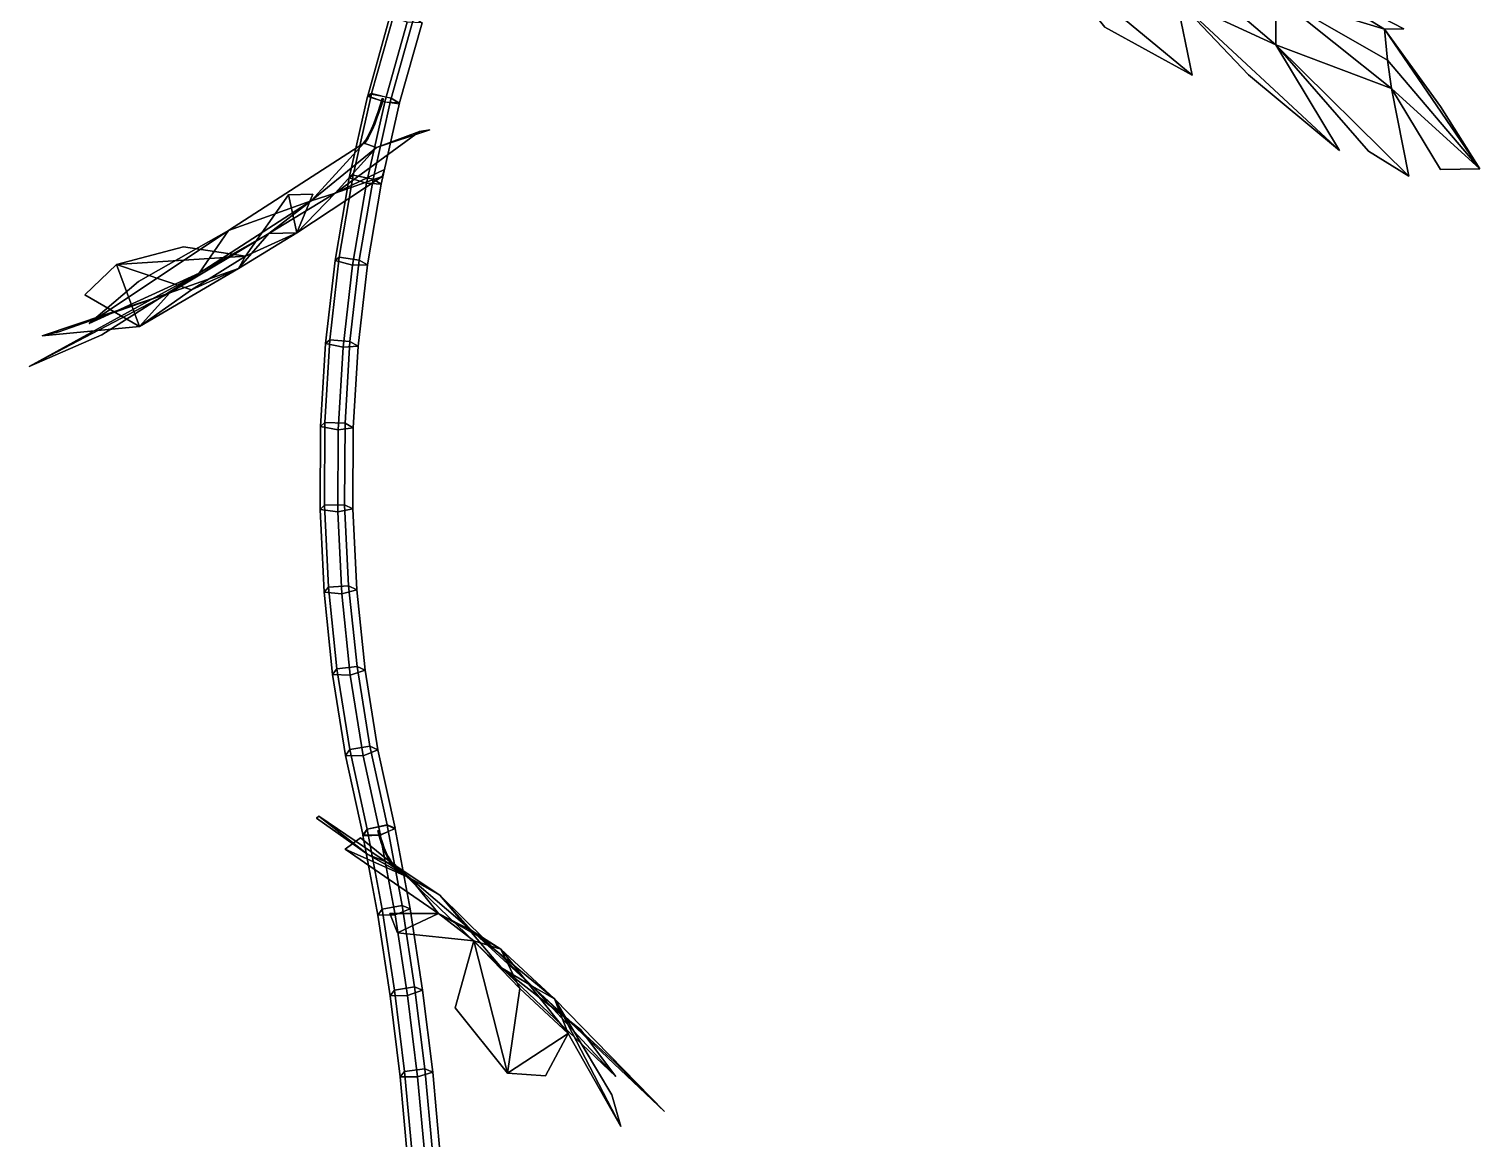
# Model space of a CAD drawing. Header units: metres. Extents: x -349 to 464, y -383 to 362.
# Drawn here: x -19.6 to 78.7, y -200.1 to -124.9 of the extents above; entities that cross this region are included whole.
import ezdxf

# ---------------------------------------------------------------- set-up
doc = ezdxf.new("R2010")
doc.units = ezdxf.units.M

msp = doc.modelspace()

# ---------------------------------------------------------------- linework, layer by layer
at = {"layer": 'Breeder_Leaf', "color": 3}
for points in [[(58.1452, -122.85, 511.7004), (64.8929, -125.9658, 509.017), (57.8117, -119.9474, 506.6965)], [(58.1452, -122.85, 511.7004), (57.8117, -119.9474, 506.6965), (64.8929, -125.9658, 509.017)], [(64.8929, -125.9658, 509.017), (64.9172, -122.6688, 504.9911), (57.8117, -119.9474, 506.6965)], [(64.8929, -125.9658, 509.017), (57.8117, -119.9474, 506.6965), (64.9172, -122.6688, 504.9911)], [(49.5255, -120.0182, 514.0168), (59.2172, -128.0339, 518.2159), (58.1452, -122.85, 511.7004)], [(49.5255, -120.0182, 514.0168), (58.1452, -122.85, 511.7004), (59.2172, -128.0339, 518.2159)], [(49.5255, -120.0182, 514.0168), (53.3002, -124.7684, 517.8979), (59.2172, -128.0339, 518.2159)], [(49.5255, -120.0182, 514.0168), (59.2172, -128.0339, 518.2159), (53.3002, -124.7684, 517.8979)], [(64.9172, -122.6688, 504.9911), (72.2605, -124.9092, 498.1869), (64.9236, -120.4181, 500.3792)], [(64.9172, -122.6688, 504.9911), (64.9236, -120.4181, 500.3792), (72.2605, -124.9092, 498.1869)], [(72.2605, -124.9092, 498.1869), (73.559, -124.8952, 491.012), (64.9236, -120.4181, 500.3792)], [(72.2605, -124.9092, 498.1869), (64.9236, -120.4181, 500.3792), (73.559, -124.8952, 491.012)], [(58.1452, -122.85, 511.7004), (69.1961, -133.1447, 515.8646), (64.8929, -125.9658, 509.017)], [(58.1452, -122.85, 511.7004), (64.8929, -125.9658, 509.017), (69.1961, -133.1447, 515.8646)], [(58.1452, -122.85, 511.7004), (63.04282, -128.0008, 515.8393), (69.1961, -133.1447, 515.8646)], [(58.1452, -122.85, 511.7004), (69.1961, -133.1447, 515.8646), (63.04282, -128.0008, 515.8393)], [(64.8929, -125.9658, 509.017), (72.7246, -128.9402, 506.6407), (64.9172, -122.6688, 504.9911)], [(64.8929, -125.9658, 509.017), (64.9172, -122.6688, 504.9911), (72.7246, -128.9402, 506.6407)], [(72.7246, -128.9402, 506.6407), (72.4497, -127.0148, 502.3644), (64.9172, -122.6688, 504.9911)], [(72.7246, -128.9402, 506.6407), (64.9172, -122.6688, 504.9911), (72.4497, -127.0148, 502.3644)], [(64.9172, -122.6688, 504.9911), (72.4497, -127.0148, 502.3644), (72.2605, -124.9092, 498.1869)], [(64.9172, -122.6688, 504.9911), (72.2605, -124.9092, 498.1869), (72.4497, -127.0148, 502.3644)], [(72.4497, -127.0148, 502.3644), (78.7248, -134.3881, 497.8177), (72.2605, -124.9092, 498.1869)], [(72.4497, -127.0148, 502.3644), (72.2605, -124.9092, 498.1869), (78.7248, -134.3881, 497.8177)], [(78.7248, -134.3881, 497.8177), (76.04961, -130.152, 496.4293), (72.2605, -124.9092, 498.1869)], [(78.7248, -134.3881, 497.8177), (72.2605, -124.9092, 498.1869), (76.04961, -130.152, 496.4293)], [(64.8929, -125.9658, 509.017), (73.9024, -134.8742, 509.4137), (72.7246, -128.9402, 506.6407)], [(64.8929, -125.9658, 509.017), (72.7246, -128.9402, 506.6407), (73.9024, -134.8742, 509.4137)], [(64.8929, -125.9658, 509.017), (71.1683, -133.1731, 510.6917), (73.9024, -134.8742, 509.4137)], [(64.8929, -125.9658, 509.017), (73.9024, -134.8742, 509.4137), (71.1683, -133.1731, 510.6917)], [(72.7246, -128.9402, 506.6407), (78.7248, -134.3881, 497.8177), (72.4497, -127.0148, 502.3644)], [(72.7246, -128.9402, 506.6407), (72.4497, -127.0148, 502.3644), (78.7248, -134.3881, 497.8177)], [(72.7246, -128.9402, 506.6407), (76.05543, -134.4309, 503.2237), (78.7248, -134.3881, 497.8177)], [(72.7246, -128.9402, 506.6407), (78.7248, -134.3881, 497.8177), (76.05543, -134.4309, 503.2237)], [(6.8296, -131.839, 456.2468), (7.5414, -131.726, 463.1019), (3.9292, -132.9437, 469.1763)], [(6.8296, -131.839, 456.2468), (3.9292, -132.9437, 469.1763), (7.5414, -131.726, 463.1019)], [(-6.1231, -138.5653, 473.9591), (-0.5122, -136.559, 472.4319), (3.0712, -132.651, 483.976)], [(-6.1231, -138.5653, 473.9591), (3.0712, -132.651, 483.976), (-0.5122, -136.559, 472.4319)], [(3.0712, -132.651, 483.976), (-0.5122, -136.559, 472.4319), (3.9292, -132.9437, 469.1763)], [(3.0712, -132.651, 483.976), (3.9292, -132.9437, 469.1763), (-0.5122, -136.559, 472.4319)], [(1.1186, -136.0376, 460.7941), (6.8296, -131.839, 456.2468), (3.9292, -132.9437, 469.1763)], [(1.1186, -136.0376, 460.7941), (3.9292, -132.9437, 469.1763), (6.8296, -131.839, 456.2468)], [(-0.5122, -136.559, 472.4319), (1.1186, -136.0376, 460.7941), (3.9292, -132.9437, 469.1763)], [(-0.5122, -136.559, 472.4319), (3.9292, -132.9437, 469.1763), (1.1186, -136.0376, 460.7941)], [(4.2973, -134.9057, 445.578), (4.4537, -134.4312, 453.4325), (1.1186, -136.0376, 460.7941)], [(4.2973, -134.9057, 445.578), (1.1186, -136.0376, 460.7941), (4.4537, -134.4312, 453.4325)], [(-1.4826, -138.7188, 453.9171), (4.2973, -134.9057, 445.578), (1.1186, -136.0376, 460.7941)], [(-1.4826, -138.7188, 453.9171), (1.1186, -136.0376, 460.7941), (4.2973, -134.9057, 445.578)], [(-6.1231, -138.5653, 473.9591), (-8.09616, -141.4424, 465.2693), (-0.5122, -136.559, 472.4319)], [(-6.1231, -138.5653, 473.9591), (-0.5122, -136.559, 472.4319), (-8.09616, -141.4424, 465.2693)], [(-8.09616, -141.4424, 465.2693), (-3.3734, -138.7591, 463.2516), (-0.5122, -136.559, 472.4319)], [(-8.09616, -141.4424, 465.2693), (-0.5122, -136.559, 472.4319), (-3.3734, -138.7591, 463.2516)], [(-4.9634, -140.2994, 445.9051), (-2.03793, -136.1505, 440.6711), (-1.4826, -138.7188, 453.9171)], [(-4.9634, -140.2994, 445.9051), (-1.4826, -138.7188, 453.9171), (-2.03793, -136.1505, 440.6711)], [(-0.5122, -136.559, 472.4319), (-3.3734, -138.7591, 463.2516), (1.1186, -136.0376, 460.7941)], [(-0.5122, -136.559, 472.4319), (1.1186, -136.0376, 460.7941), (-3.3734, -138.7591, 463.2516)], [(-3.3734, -138.7591, 463.2516), (-1.4826, -138.7188, 453.9171), (1.1186, -136.0376, 460.7941)], [(-3.3734, -138.7591, 463.2516), (1.1186, -136.0376, 460.7941), (-1.4826, -138.7188, 453.9171)], [(-2.03793, -136.1505, 440.6711), (-0.3941, -136.1058, 445.3398), (-1.4826, -138.7188, 453.9171)], [(-2.03793, -136.1505, 440.6711), (-1.4826, -138.7188, 453.9171), (-0.3941, -136.1058, 445.3398)], [(-6.1231, -138.5653, 473.9591), (-15.5492, -144.8573, 467.0762), (-8.09616, -141.4424, 465.2693)], [(-6.1231, -138.5653, 473.9591), (-8.09616, -141.4424, 465.2693), (-15.5492, -144.8573, 467.0762)], [(-6.1231, -138.5653, 473.9591), (-12.2039, -142.0134, 472.2238), (-15.5492, -144.8573, 467.0762)], [(-6.1231, -138.5653, 473.9591), (-15.5492, -144.8573, 467.0762), (-12.2039, -142.0134, 472.2238)], [(-8.09616, -141.4424, 465.2693), (-10.09865, -142.7822, 457.7437), (-3.3734, -138.7591, 463.2516)], [(-8.09616, -141.4424, 465.2693), (-3.3734, -138.7591, 463.2516), (-10.09865, -142.7822, 457.7437)], [(-10.09865, -142.7822, 457.7437), (-5.4363, -141.1392, 456.1183), (-3.3734, -138.7591, 463.2516)], [(-10.09865, -142.7822, 457.7437), (-3.3734, -138.7591, 463.2516), (-5.4363, -141.1392, 456.1183)], [(-3.3734, -138.7591, 463.2516), (-5.4363, -141.1392, 456.1183), (-1.4826, -138.7188, 453.9171)], [(-3.3734, -138.7591, 463.2516), (-1.4826, -138.7188, 453.9171), (-5.4363, -141.1392, 456.1183)], [(-5.4363, -141.1392, 456.1183), (-4.9634, -140.2994, 445.9051), (-1.4826, -138.7188, 453.9171)], [(-5.4363, -141.1392, 456.1183), (-1.4826, -138.7188, 453.9171), (-4.9634, -140.2994, 445.9051)], [(-13.6989, -140.8768, 438.48), (-9.1616, -139.6768, 440.7166), (-4.9634, -140.2994, 445.9051)], [(-13.6989, -140.8768, 438.48), (-4.9634, -140.2994, 445.9051), (-9.1616, -139.6768, 440.7166)], [(-8.6135, -142.5923, 447.7327), (-13.6989, -140.8768, 438.48), (-4.9634, -140.2994, 445.9051)], [(-8.6135, -142.5923, 447.7327), (-4.9634, -140.2994, 445.9051), (-13.6989, -140.8768, 438.48)], [(-5.4363, -141.1392, 456.1183), (-8.6135, -142.5923, 447.7327), (-4.9634, -140.2994, 445.9051)], [(-5.4363, -141.1392, 456.1183), (-4.9634, -140.2994, 445.9051), (-8.6135, -142.5923, 447.7327)], [(-8.09616, -141.4424, 465.2693), (-19.6366, -147.7871, 456.7837), (-10.09865, -142.7822, 457.7437)], [(-8.09616, -141.4424, 465.2693), (-10.09865, -142.7822, 457.7437), (-19.6366, -147.7871, 456.7837)], [(-8.09616, -141.4424, 465.2693), (-14.694, -145.6425, 462.7246), (-19.6366, -147.7871, 456.7837)], [(-8.09616, -141.4424, 465.2693), (-19.6366, -147.7871, 456.7837), (-14.694, -145.6425, 462.7246)], [(-12.1441, -145.0699, 449.5943), (-15.8629, -142.9211, 443.7232), (-13.6989, -140.8768, 438.48)], [(-12.1441, -145.0699, 449.5943), (-13.6989, -140.8768, 438.48), (-15.8629, -142.9211, 443.7232)], [(-12.1441, -145.0699, 449.5943), (-13.6989, -140.8768, 438.48), (-8.6135, -142.5923, 447.7327)], [(-12.1441, -145.0699, 449.5943), (-8.6135, -142.5923, 447.7327), (-13.6989, -140.8768, 438.48)], [(-10.09865, -142.7822, 457.7437), (-12.1441, -145.0699, 449.5943), (-5.4363, -141.1392, 456.1183)], [(-10.09865, -142.7822, 457.7437), (-5.4363, -141.1392, 456.1183), (-12.1441, -145.0699, 449.5943)], [(-12.1441, -145.0699, 449.5943), (-8.6135, -142.5923, 447.7327), (-5.4363, -141.1392, 456.1183)], [(-12.1441, -145.0699, 449.5943), (-5.4363, -141.1392, 456.1183), (-8.6135, -142.5923, 447.7327)], [(-10.09865, -142.7822, 457.7437), (-18.7365, -145.6983, 448.9363), (-12.1441, -145.0699, 449.5943)], [(-10.09865, -142.7822, 457.7437), (-12.1441, -145.0699, 449.5943), (-18.7365, -145.6983, 448.9363)], [(-10.09865, -142.7822, 457.7437), (-17.605, -145.4386, 452.2004), (-18.7365, -145.6983, 448.9363)], [(-10.09865, -142.7822, 457.7437), (-18.7365, -145.6983, 448.9363), (-17.605, -145.4386, 452.2004)], [(3.323, -180.8602, 515.3058), (-0.1535, -178.408, 521.1176), (0.01136, -178.2637, 527.8798)], [(3.323, -180.8602, 515.3058), (0.01136, -178.2637, 527.8798), (-0.1535, -178.408, 521.1176)], [(3.323, -180.8602, 515.3058), (0.01136, -178.2637, 527.8798), (6.1999, -182.467, 524.0709)], [(3.323, -180.8602, 515.3058), (6.1999, -182.467, 524.0709), (0.01136, -178.2637, 527.8798)], [(6.1999, -182.467, 524.0709), (2.8435, -179.7262, 531.0616), (1.784, -180.5032, 538.9734)], [(6.1999, -182.467, 524.0709), (1.784, -180.5032, 538.9734), (2.8435, -179.7262, 531.0616)], [(6.1999, -182.467, 524.0709), (1.784, -180.5032, 538.9734), (8.1119, -184.8511, 531.3578)], [(6.1999, -182.467, 524.0709), (8.1119, -184.8511, 531.3578), (1.784, -180.5032, 538.9734)], [(3.323, -180.8602, 515.3058), (8.2146, -183.6125, 512.7883), (5.1923, -181.5974, 500.6151)], [(3.323, -180.8602, 515.3058), (5.1923, -181.5974, 500.6151), (8.2146, -183.6125, 512.7883)], [(3.323, -180.8602, 515.3058), (6.1999, -182.467, 524.0709), (8.2146, -183.6125, 512.7883)], [(3.323, -180.8602, 515.3058), (8.2146, -183.6125, 512.7883), (6.1999, -182.467, 524.0709)], [(5.1923, -181.5974, 500.6151), (8.2146, -183.6125, 512.7883), (12.3923, -188.5537, 511.5524)], [(5.1923, -181.5974, 500.6151), (12.3923, -188.5537, 511.5524), (8.2146, -183.6125, 512.7883)], [(6.1999, -182.467, 524.0709), (10.3498, -186.0073, 522.1163), (8.2146, -183.6125, 512.7883)], [(6.1999, -182.467, 524.0709), (8.2146, -183.6125, 512.7883), (10.3498, -186.0073, 522.1163)], [(6.1999, -182.467, 524.0709), (8.1119, -184.8511, 531.3578), (10.3498, -186.0073, 522.1163)], [(6.1999, -182.467, 524.0709), (10.3498, -186.0073, 522.1163), (8.1119, -184.8511, 531.3578)], [(8.2146, -183.6125, 512.7883), (14.4811, -189.7833, 520.6), (12.3923, -188.5537, 511.5524)], [(8.2146, -183.6125, 512.7883), (12.3923, -188.5537, 511.5524), (14.4811, -189.7833, 520.6)], [(8.2146, -183.6125, 512.7883), (10.3498, -186.0073, 522.1163), (14.4811, -189.7833, 520.6)], [(8.2146, -183.6125, 512.7883), (14.4811, -189.7833, 520.6), (10.3498, -186.0073, 522.1163)], [(8.1119, -184.8511, 531.3578), (4.8314, -184.8699, 540.4885), (5.3441, -186.1725, 543.6574)], [(8.1119, -184.8511, 531.3578), (5.3441, -186.1725, 543.6574), (4.8314, -184.8699, 540.4885)], [(8.1119, -184.8511, 531.3578), (5.3441, -186.1725, 543.6574), (10.5259, -186.7075, 539.5161)], [(8.1119, -184.8511, 531.3578), (10.5259, -186.7075, 539.5161), (5.3441, -186.1725, 543.6574)], [(8.1119, -184.8511, 531.3578), (12.3371, -187.2897, 529.5466), (10.3498, -186.0073, 522.1163)], [(8.1119, -184.8511, 531.3578), (10.3498, -186.0073, 522.1163), (12.3371, -187.2897, 529.5466)], [(8.1119, -184.8511, 531.3578), (10.5259, -186.7075, 539.5161), (12.3371, -187.2897, 529.5466)], [(8.1119, -184.8511, 531.3578), (12.3371, -187.2897, 529.5466), (10.5259, -186.7075, 539.5161)], [(10.5259, -186.7075, 539.5161), (9.2622, -191.2577, 545.0492), (12.7942, -195.6845, 547.1184)], [(10.5259, -186.7075, 539.5161), (12.7942, -195.6845, 547.1184), (9.2622, -191.2577, 545.0492)], [(10.3498, -186.0073, 522.1163), (15.9825, -190.6535, 528.2314), (14.4811, -189.7833, 520.6)], [(10.3498, -186.0073, 522.1163), (14.4811, -189.7833, 520.6), (15.9825, -190.6535, 528.2314)], [(10.3498, -186.0073, 522.1163), (12.3371, -187.2897, 529.5466), (15.9825, -190.6535, 528.2314)], [(10.3498, -186.0073, 522.1163), (15.9825, -190.6535, 528.2314), (12.3371, -187.2897, 529.5466)], [(10.5259, -186.7075, 539.5161), (13.6464, -189.9373, 538.1374), (12.3371, -187.2897, 529.5466)], [(10.5259, -186.7075, 539.5161), (12.3371, -187.2897, 529.5466), (13.6464, -189.9373, 538.1374)], [(10.5259, -186.7075, 539.5161), (12.7942, -195.6845, 547.1184), (13.6464, -189.9373, 538.1374)], [(10.5259, -186.7075, 539.5161), (13.6464, -189.9373, 538.1374), (12.7942, -195.6845, 547.1184)], [(12.3371, -187.2897, 529.5466), (16.9072, -192.9947, 536.7443), (15.9825, -190.6535, 528.2314)], [(12.3371, -187.2897, 529.5466), (15.9825, -190.6535, 528.2314), (16.9072, -192.9947, 536.7443)], [(12.3371, -187.2897, 529.5466), (13.6464, -189.9373, 538.1374), (16.9072, -192.9947, 536.7443)], [(12.3371, -187.2897, 529.5466), (16.9072, -192.9947, 536.7443), (13.6464, -189.9373, 538.1374)], [(14.4811, -189.7833, 520.6), (20.1368, -195.9187, 519.4636), (12.3923, -188.5537, 511.5524)], [(14.4811, -189.7833, 520.6), (12.3923, -188.5537, 511.5524), (20.1368, -195.9187, 519.4636)], [(20.1368, -195.9187, 519.4636), (17.758, -192.7282, 513.8356), (12.3923, -188.5537, 511.5524)], [(20.1368, -195.9187, 519.4636), (12.3923, -188.5537, 511.5524), (17.758, -192.7282, 513.8356)], [(15.9825, -190.6535, 528.2314), (23.4422, -198.293, 530.0974), (14.4811, -189.7833, 520.6)], [(15.9825, -190.6535, 528.2314), (14.4811, -189.7833, 520.6), (23.4422, -198.293, 530.0974)], [(23.4422, -198.293, 530.0974), (20.05389, -194.9083, 523.8518), (14.4811, -189.7833, 520.6)], [(23.4422, -198.293, 530.0974), (14.4811, -189.7833, 520.6), (20.05389, -194.9083, 523.8518)], [(13.6464, -189.9373, 538.1374), (12.7942, -195.6845, 547.1184), (16.9072, -192.9947, 536.7443)], [(13.6464, -189.9373, 538.1374), (16.9072, -192.9947, 536.7443), (12.7942, -195.6845, 547.1184)], [(16.9072, -192.9947, 536.7443), (20.4882, -199.2906, 537.5834), (15.9825, -190.6535, 528.2314)], [(16.9072, -192.9947, 536.7443), (15.9825, -190.6535, 528.2314), (20.4882, -199.2906, 537.5834)], [(20.4882, -199.2906, 537.5834), (19.8696, -197.1431, 533.1669), (15.9825, -190.6535, 528.2314)], [(20.4882, -199.2906, 537.5834), (15.9825, -190.6535, 528.2314), (19.8696, -197.1431, 533.1669)], [(12.7942, -195.6845, 547.1184), (15.3729, -195.8587, 542.6075), (16.9072, -192.9947, 536.7443)], [(12.7942, -195.6845, 547.1184), (16.9072, -192.9947, 536.7443), (15.3729, -195.8587, 542.6075)]]:
    msp.add_3dface(points, dxfattribs=at)
at = {"layer": 'Breeder_Petiole', "color": 3}
for points in [[(5.1142, -123.8524, 486.0791), (3.5871, -129.2806, 486.9376), (3.3207, -129.4221, 485.5675), (4.8328, -124.0601, 484.7205)], [(6.4558, -124.1104, 486.2709), (4.9085, -129.6201, 487.1423), (3.5871, -129.2806, 486.9376), (5.1142, -123.8524, 486.0791)], [(4.8328, -124.0601, 484.7205), (3.3207, -129.4221, 485.5675), (4.4838, -129.8457, 484.9584), (6.00735, -124.4415, 484.1053)], [(6.00735, -124.4415, 484.1053), (4.4838, -129.8457, 484.9584), (5.4595, -129.9674, 485.9261), (7.00464, -124.4724, 485.0581)], [(7.00464, -124.4724, 485.0581), (5.4595, -129.9674, 485.9261), (4.9085, -129.6201, 487.1423), (6.4558, -124.1104, 486.2709)], [(3.5806, -129.3086, 486.9427), (2.3434, -134.8073, 487.8946), (2.06789, -134.9815, 486.5301), (3.305, -129.4828, 485.5782)], [(3.305, -129.4828, 485.5782), (2.06789, -134.9815, 486.5301), (3.2437, -135.3531, 485.9117), (4.4809, -129.8544, 484.9598)], [(4.9201, -129.5767, 487.1347), (3.683, -135.0754, 488.0866), (2.3434, -134.8073, 487.8946), (3.5806, -129.3086, 486.9427)], [(5.4734, -129.9122, 485.9162), (4.2362, -135.4108, 486.8682), (3.683, -135.0754, 488.0866), (4.9201, -129.5767, 487.1347)], [(4.3201, -129.6173, 486.136), (4.1833, -130.0649, 486.1383), (4.1762, -130.063, 486.091), (4.313, -129.6153, 486.0883)], [(4.313, -129.6153, 486.0883), (4.1762, -130.063, 486.091), (4.2165, -130.0754, 486.07), (4.3535, -129.6279, 486.0672)], [(4.365, -129.631, 486.1432), (4.2278, -130.0784, 486.1454), (4.1833, -130.0649, 486.1383), (4.3201, -129.6173, 486.136)], [(4.3535, -129.6279, 486.0672), (4.2165, -130.0754, 486.07), (4.2482, -130.0849, 486.1035), (4.3855, -129.6375, 486.1009)], [(4.3855, -129.6375, 486.1009), (4.2482, -130.0849, 486.1035), (4.2278, -130.0784, 486.1454), (4.365, -129.631, 486.1432)], [(4.4809, -129.8544, 484.9598), (3.2437, -135.3531, 485.9117), (4.2362, -135.4108, 486.8682), (5.4734, -129.9122, 485.9162)], [(4.0367, -130.5082, 486.0725), (3.8844, -130.9343, 485.9398), (3.8817, -130.9194, 485.8951), (4.03175, -130.4996, 486.026)], [(4.03175, -130.4996, 486.026), (3.8817, -130.9194, 485.8951), (3.9227, -130.9278, 485.875), (4.07237, -130.51, 486.0054)], [(4.08025, -130.5237, 486.0795), (3.927, -130.9515, 485.9462), (3.8844, -130.9343, 485.9398), (4.0367, -130.5082, 486.0725)], [(4.07237, -130.51, 486.0054), (3.9227, -130.9278, 485.875), (3.9505, -130.9475, 485.9065), (4.1021, -130.5248, 486.0382)], [(4.1021, -130.5248, 486.0382), (3.9505, -130.9475, 485.9065), (3.927, -130.9515, 485.9462), (4.08025, -130.5237, 486.0795)], [(4.1833, -130.0649, 486.1383), (4.0367, -130.5082, 486.0725), (4.03175, -130.4996, 486.026), (4.1762, -130.063, 486.091)], [(4.1762, -130.063, 486.091), (4.03175, -130.4996, 486.026), (4.07237, -130.51, 486.0054), (4.2165, -130.0754, 486.07)], [(4.2278, -130.0784, 486.1454), (4.08025, -130.5237, 486.0795), (4.0367, -130.5082, 486.0725), (4.1833, -130.0649, 486.1383)], [(4.2165, -130.0754, 486.07), (4.07237, -130.51, 486.0054), (4.1021, -130.5248, 486.0382), (4.2482, -130.0849, 486.1035)], [(4.2482, -130.0849, 486.1035), (4.1021, -130.5248, 486.0382), (4.08025, -130.5237, 486.0795), (4.2278, -130.0784, 486.1454)], [(3.5764, -131.6984, 485.4862), (3.4273, -132.0199, 485.1753), (3.4313, -131.9889, 485.1414), (3.5782, -131.6722, 485.4479)], [(3.617, -131.7188, 485.4909), (3.4669, -132.0416, 485.1787), (3.4273, -132.0199, 485.1753), (3.5764, -131.6984, 485.4862)], [(3.5782, -131.6722, 485.4479), (3.4313, -131.9889, 485.1414), (3.4733, -131.9923, 485.1247), (3.6199, -131.677, 485.4299)], [(3.6437, -131.7057, 485.4563), (3.4952, -132.0246, 485.1476), (3.4669, -132.0416, 485.1787), (3.617, -131.7188, 485.4909)], [(3.6199, -131.677, 485.4299), (3.4733, -131.9923, 485.1247), (3.4952, -132.0246, 485.1476), (3.6437, -131.7057, 485.4563)], [(3.7299, -131.3339, 485.7429), (3.5764, -131.6984, 485.4862), (3.5782, -131.6722, 485.4479), (3.7295, -131.3131, 485.701)], [(3.7715, -131.3528, 485.7486), (3.617, -131.7188, 485.4909), (3.5764, -131.6984, 485.4862), (3.7299, -131.3339, 485.7429)], [(3.7295, -131.3131, 485.701), (3.5782, -131.6722, 485.4479), (3.6199, -131.677, 485.4299), (3.7708, -131.3196, 485.6818)], [(3.7966, -131.344, 485.7111), (3.6437, -131.7057, 485.4563), (3.617, -131.7188, 485.4909), (3.7715, -131.3528, 485.7486)], [(3.7708, -131.3196, 485.6818), (3.6199, -131.677, 485.4299), (3.6437, -131.7057, 485.4563), (3.7966, -131.344, 485.7111)], [(3.8844, -130.9343, 485.9398), (3.7299, -131.3339, 485.7429), (3.7295, -131.3131, 485.701), (3.8817, -130.9194, 485.8951)], [(3.8817, -130.9194, 485.8951), (3.7295, -131.3131, 485.701), (3.7708, -131.3196, 485.6818), (3.9227, -130.9278, 485.875)], [(3.927, -130.9515, 485.9462), (3.7715, -131.3528, 485.7486), (3.7299, -131.3339, 485.7429), (3.8844, -130.9343, 485.9398)], [(3.9227, -130.9278, 485.875), (3.7708, -131.3196, 485.6818), (3.7966, -131.344, 485.7111), (3.9505, -130.9475, 485.9065)], [(3.9505, -130.9475, 485.9065), (3.7966, -131.344, 485.7111), (3.7715, -131.3528, 485.7486), (3.927, -130.9515, 485.9462)], [(3.155, -132.5072, 484.4187), (3.03747, -132.6625, 483.9894), (3.04716, -132.6217, 483.972), (3.1629, -132.469, 484.3954)], [(3.1928, -132.5308, 484.419), (3.07475, -132.687, 483.9881), (3.03747, -132.6625, 483.9894), (3.155, -132.5072, 484.4187)], [(3.1629, -132.469, 484.3954), (3.04716, -132.6217, 483.972), (3.0902, -132.622, 483.9604), (3.2054, -132.4701, 484.382)], [(3.2238, -132.508, 484.3965), (3.1071, -132.662, 483.9702), (3.07475, -132.687, 483.9881), (3.1928, -132.5308, 484.419)], [(3.2054, -132.4701, 484.382), (3.0902, -132.622, 483.9604), (3.1071, -132.662, 483.9702), (3.2238, -132.508, 484.3965)], [(3.2858, -132.2914, 484.8169), (3.155, -132.5072, 484.4187), (3.1629, -132.469, 484.3954), (3.2919, -132.2565, 484.788)], [(3.3245, -132.3143, 484.8188), (3.1928, -132.5308, 484.419), (3.155, -132.5072, 484.4187), (3.2858, -132.2914, 484.8169)], [(3.2919, -132.2565, 484.788), (3.1629, -132.469, 484.3954), (3.2054, -132.4701, 484.382), (3.3341, -132.2586, 484.7729)], [(3.3542, -132.2941, 484.7918), (3.2238, -132.508, 484.3965), (3.1928, -132.5308, 484.419), (3.3245, -132.3143, 484.8188)], [(3.3341, -132.2586, 484.7729), (3.2054, -132.4701, 484.382), (3.2238, -132.508, 484.3965), (3.3542, -132.2941, 484.7918)], [(3.4273, -132.0199, 485.1753), (3.2858, -132.2914, 484.8169), (3.2919, -132.2565, 484.788), (3.4313, -131.9889, 485.1414)], [(3.4669, -132.0416, 485.1787), (3.3245, -132.3143, 484.8188), (3.2858, -132.2914, 484.8169), (3.4273, -132.0199, 485.1753)], [(3.4313, -131.9889, 485.1414), (3.2919, -132.2565, 484.788), (3.3341, -132.2586, 484.7729), (3.4733, -131.9923, 485.1247)], [(3.4952, -132.0246, 485.1476), (3.3542, -132.2941, 484.7918), (3.3245, -132.3143, 484.8188), (3.4669, -132.0416, 485.1787)], [(3.4733, -131.9923, 485.1247), (3.3341, -132.2586, 484.7729), (3.3542, -132.2941, 484.7918), (3.4952, -132.0246, 485.1476)], [(2.3434, -134.8073, 487.8946), (1.3989, -140.3767, 488.9415), (1.1159, -140.584, 487.5832), (2.06789, -134.9815, 486.5301)], [(2.06789, -134.9815, 486.5301), (1.1159, -140.584, 487.5832), (2.3017, -140.9032, 486.9545), (3.2437, -135.3531, 485.9117)], [(3.683, -135.0754, 488.0866), (2.7528, -140.5728, 489.1197), (1.3989, -140.3767, 488.9415), (2.3434, -134.8073, 487.8946)], [(3.2437, -135.3531, 485.9117), (2.3017, -140.9032, 486.9545), (3.3076, -140.8963, 487.8987), (4.2362, -135.4108, 486.8682)], [(4.2362, -135.4108, 486.8682), (3.3076, -140.8963, 487.8987), (2.7528, -140.5728, 489.1197), (3.683, -135.0754, 488.0866)], [(1.3989, -140.3767, 488.9415), (0.7563, -145.9722, 490.0749), (0.4678, -146.2128, 488.7233), (1.1159, -140.584, 487.5832)], [(1.1159, -140.584, 487.5832), (0.4678, -146.2128, 488.7233), (1.6607, -146.4792, 488.0836), (2.3017, -140.9032, 486.9545)], [(2.7528, -140.5728, 489.1197), (2.1206, -146.0957, 490.2381), (0.7563, -145.9722, 490.0749), (1.3989, -140.3767, 488.9415)], [(3.3076, -140.8963, 487.8987), (2.6764, -146.4073, 489.0144), (2.1206, -146.0957, 490.2381), (2.7528, -140.5728, 489.1197)], [(2.3017, -140.9032, 486.9545), (1.6607, -146.4792, 488.0836), (2.6764, -146.4073, 489.0144), (3.3076, -140.8963, 487.8987)], [(0.7563, -145.9722, 490.0749), (0.4178, -151.5769, 491.2912), (0.1255, -151.8509, 489.9467), (0.4678, -146.2128, 488.7233)], [(0.4678, -146.2128, 488.7233), (0.1255, -151.8509, 489.9467), (1.3226, -152.0645, 489.2953), (1.6607, -146.4792, 488.0836)], [(2.1206, -146.0957, 490.2381), (1.7886, -151.6277, 491.4383), (0.4178, -151.5769, 491.2912), (0.7563, -145.9722, 490.0749)], [(1.6607, -146.4792, 488.0836), (1.3226, -152.0645, 489.2953), (2.3446, -151.9274, 490.2118), (2.6764, -146.4073, 489.0144)], [(2.6764, -146.4073, 489.0144), (2.3446, -151.9274, 490.2118), (1.7886, -151.6277, 491.4383), (2.1206, -146.0957, 490.2381)], [(0.4178, -151.5769, 491.2912), (0.3843, -157.174, 492.5866), (0.09011, -157.4816, 491.2498), (0.1255, -151.8509, 489.9467)], [(0.1255, -151.8509, 489.9467), (0.09011, -157.4816, 491.2498), (1.2886, -157.6423, 490.5858), (1.3226, -152.0645, 489.2953)], [(1.7886, -151.6277, 491.4383), (1.7576, -157.1521, 492.7165), (0.3843, -157.174, 492.5866), (0.4178, -151.5769, 491.2912)], [(1.3226, -152.0645, 489.2953), (1.2886, -157.6423, 490.5858), (2.3132, -157.4399, 491.487), (2.3446, -151.9274, 490.2118)], [(2.3446, -151.9274, 490.2118), (2.3132, -157.4399, 491.487), (1.7576, -157.1521, 492.7165), (1.7886, -151.6277, 491.4383)], [(0.3843, -157.174, 492.5866), (0.656, -162.7467, 493.9569), (0.3617, -163.0877, 492.6283), (0.09011, -157.4816, 491.2498)], [(1.7576, -157.1521, 492.7165), (2.02787, -162.6523, 494.0687), (0.656, -162.7467, 493.9569), (0.3843, -157.174, 492.5866)], [(2.3132, -157.4399, 491.487), (2.5825, -162.9283, 492.8361), (2.02787, -162.6523, 494.0687), (1.7576, -157.1521, 492.7165)], [(0.09011, -157.4816, 491.2498), (0.3617, -163.0877, 492.6283), (1.5586, -163.1958, 491.951), (1.2886, -157.6423, 490.5858)], [(1.2886, -157.6423, 490.5858), (1.5586, -163.1958, 491.951), (2.5825, -162.9283, 492.8361), (2.3132, -157.4399, 491.487)], [(0.656, -162.7467, 493.9569), (1.2322, -168.2783, 495.398), (0.9396, -168.6526, 494.078), (0.3617, -163.0877, 492.6283)], [(0.3617, -163.0877, 492.6283), (0.9396, -168.6526, 494.078), (2.1321, -168.7084, 493.3867), (1.5586, -163.1958, 491.951)], [(2.02787, -162.6523, 494.0687), (2.5986, -168.1117, 495.4907), (1.2322, -168.2783, 495.398), (0.656, -162.7467, 493.9569)], [(1.5586, -163.1958, 491.951), (2.1321, -168.7084, 493.3867), (3.1515, -168.376, 494.2547), (2.5825, -162.9283, 492.8361)], [(2.5825, -162.9283, 492.8361), (3.1515, -168.376, 494.2547), (2.5986, -168.1117, 495.4907), (2.02787, -162.6523, 494.0687)], [(2.5986, -168.1117, 495.4907), (3.4681, -173.5141, 496.9779), (2.1111, -173.7521, 496.9052), (1.2322, -168.2783, 495.398)], [(3.1515, -168.376, 494.2547), (4.0188, -173.7669, 495.7385), (3.4681, -173.5141, 496.9779), (2.5986, -168.1117, 495.4907)], [(1.2322, -168.2783, 495.398), (2.1111, -173.7521, 496.9052), (1.822, -174.1594, 495.5943), (0.9396, -168.6526, 494.078)], [(0.9396, -168.6526, 494.078), (1.822, -174.1594, 495.5943), (3.00733, -174.1634, 494.8883), (2.1321, -168.7084, 493.3867)], [(2.1321, -168.7084, 493.3867), (3.00733, -174.1634, 494.8883), (4.0188, -173.7669, 495.7385), (3.1515, -168.376, 494.2547)], [(2.1111, -173.7521, 496.9052), (3.2902, -179.1517, 498.4739), (3.00652, -179.5917, 497.1724), (1.822, -174.1594, 495.5943)], [(3.4681, -173.5141, 496.9779), (4.6338, -178.8432, 498.5258), (3.2902, -179.1517, 498.4739), (2.1111, -173.7521, 496.9052)], [(3.00733, -174.1634, 494.8883), (4.1816, -179.5445, 496.4512), (5.1816, -179.0846, 497.2828), (4.0188, -173.7669, 495.7385)], [(4.0188, -173.7669, 495.7385), (5.1816, -179.0846, 497.2828), (4.6338, -178.8432, 498.5258), (3.4681, -173.5141, 496.9779)], [(1.822, -174.1594, 495.5943), (3.00652, -179.5917, 497.1724), (4.1816, -179.5445, 496.4512), (3.00733, -174.1634, 494.8883)], [(4.6411, -178.8776, 498.5352), (5.651, -184.3095, 500.0003), (4.2992, -184.5778, 499.9376), (3.2893, -179.1459, 498.4725)], [(5.187, -179.112, 497.2901), (6.197, -184.5439, 498.7552), (5.651, -184.3095, 500.0003), (4.6411, -178.8776, 498.5352)], [(3.2893, -179.1459, 498.4725), (4.2992, -184.5778, 499.9376), (4.00858, -184.9853, 498.6271), (2.9986, -179.5534, 497.162)], [(2.9986, -179.5534, 497.162), (4.00858, -184.9853, 498.6271), (5.1876, -184.9591, 497.9114), (4.1777, -179.5272, 496.4463)], [(4.02714, -179.2379, 497.6122), (4.1342, -179.6566, 497.7919), (4.1258, -179.677, 497.7494), (4.01867, -179.2585, 497.5693)], [(4.01867, -179.2585, 497.5693), (4.1258, -179.677, 497.7494), (4.1663, -179.677, 497.7253), (4.05946, -179.2585, 497.5451)], [(4.07297, -179.2257, 497.6133), (4.1797, -179.6444, 497.7931), (4.1342, -179.6566, 497.7919), (4.02714, -179.2379, 497.6122)], [(4.05946, -179.2585, 497.5451), (4.1663, -179.677, 497.7253), (4.1994, -179.657, 497.7522), (4.09283, -179.2383, 497.5721)], [(4.09283, -179.2383, 497.5721), (4.1994, -179.657, 497.7522), (4.1797, -179.6444, 497.7931), (4.07297, -179.2257, 497.6133)], [(4.1342, -179.6566, 497.7919), (4.2499, -180.0452, 498.0198), (4.243, -180.0704, 497.9802), (4.1258, -179.677, 497.7494)], [(4.1258, -179.677, 497.7494), (4.243, -180.0704, 497.9802), (4.2836, -180.0719, 497.9571), (4.1663, -179.677, 497.7253)], [(4.1797, -179.6444, 497.7931), (4.2947, -180.0316, 498.0203), (4.2499, -180.0452, 498.0198), (4.1342, -179.6566, 497.7919)], [(4.1663, -179.677, 497.7253), (4.2836, -180.0719, 497.9571), (4.3153, -180.0481, 497.9817), (4.1994, -179.657, 497.7522)], [(4.1777, -179.5272, 496.4463), (5.1876, -184.9591, 497.9114), (6.197, -184.5439, 498.7552), (5.187, -179.112, 497.2901)], [(4.1994, -179.657, 497.7522), (4.3153, -180.0481, 497.9817), (4.2947, -180.0316, 498.0203), (4.1797, -179.6444, 497.7931)], [(4.2499, -180.0452, 498.0198), (4.3731, -180.4005, 498.2935), (4.3677, -180.4302, 498.2574), (4.243, -180.0704, 497.9802)], [(4.243, -180.0704, 497.9802), (4.3677, -180.4302, 498.2574), (4.4084, -180.4331, 498.2354), (4.2836, -180.0719, 497.9571)], [(4.2947, -180.0316, 498.0203), (4.4171, -180.3857, 498.2931), (4.3731, -180.4005, 498.2935), (4.2499, -180.0452, 498.0198)], [(4.2836, -180.0719, 497.9571), (4.4084, -180.4331, 498.2354), (4.4388, -180.4057, 498.2573), (4.3153, -180.0481, 497.9817)], [(4.3153, -180.0481, 497.9817), (4.4388, -180.4057, 498.2573), (4.4171, -180.3857, 498.2931), (4.2947, -180.0316, 498.0203)], [(4.3731, -180.4005, 498.2935), (4.5019, -180.7172, 498.6089), (4.4981, -180.7509, 498.5766), (4.3677, -180.4302, 498.2574)], [(4.3677, -180.4302, 498.2574), (4.4981, -180.7509, 498.5766), (4.539, -180.755, 498.5559), (4.4084, -180.4331, 498.2354)], [(4.4171, -180.3857, 498.2931), (4.5451, -180.7013, 498.6073), (4.5019, -180.7172, 498.6089), (4.3731, -180.4005, 498.2935)], [(4.4084, -180.4331, 498.2354), (4.539, -180.755, 498.5559), (4.5678, -180.7245, 498.5747), (4.4388, -180.4057, 498.2573)], [(4.4388, -180.4057, 498.2573), (4.5678, -180.7245, 498.5747), (4.5451, -180.7013, 498.6073), (4.4171, -180.3857, 498.2931)], [(4.5019, -180.7172, 498.6089), (4.6344, -180.9906, 498.9612), (4.6322, -181.0277, 498.9333), (4.4981, -180.7509, 498.5766)], [(4.4981, -180.7509, 498.5766), (4.6322, -181.0277, 498.9333), (4.6732, -181.0328, 498.9139), (4.539, -180.755, 498.5559)], [(4.5451, -180.7013, 498.6073), (4.6767, -180.9738, 498.9584), (4.6344, -180.9906, 498.9612), (4.5019, -180.7172, 498.6089)], [(4.539, -180.755, 498.5559), (4.6732, -181.0328, 498.9139), (4.7006, -180.9997, 498.9293), (4.5678, -180.7245, 498.5747)], [(4.5678, -180.7245, 498.5747), (4.7006, -180.9997, 498.9293), (4.6767, -180.9738, 498.9584), (4.5451, -180.7013, 498.6073)], [(4.6767, -180.9738, 498.9584), (4.8101, -181.1989, 499.3409), (4.7686, -181.2166, 499.3451), (4.6344, -180.9906, 498.9612)], [(4.7006, -180.9997, 498.9293), (4.8351, -181.2271, 499.3157), (4.8101, -181.1989, 499.3409), (4.6767, -180.9738, 498.9584)], [(4.6344, -180.9906, 498.9612), (4.7686, -181.2166, 499.3451), (4.768, -181.2564, 499.3218), (4.6322, -181.0277, 498.9333)], [(4.6322, -181.0277, 498.9333), (4.768, -181.2564, 499.3218), (4.8092, -181.2624, 499.3039), (4.6732, -181.0328, 498.9139)], [(4.6732, -181.0328, 498.9139), (4.8092, -181.2624, 499.3039), (4.8351, -181.2271, 499.3157), (4.7006, -180.9997, 498.9293)], [(4.7686, -181.2166, 499.3451), (4.9024, -181.3917, 499.7548), (4.9035, -181.4336, 499.7365), (4.768, -181.2564, 499.3218)], [(4.768, -181.2564, 499.3218), (4.9035, -181.4336, 499.7365), (4.9448, -181.4402, 499.7202), (4.8092, -181.2624, 499.3039)], [(4.8101, -181.1989, 499.3409), (4.9431, -181.3734, 499.7493), (4.9024, -181.3917, 499.7548), (4.7686, -181.2166, 499.3451)], [(4.8092, -181.2624, 499.3039), (4.9448, -181.4402, 499.7202), (4.9692, -181.4033, 499.728), (4.8351, -181.2271, 499.3157)], [(4.8351, -181.2271, 499.3157), (4.9692, -181.4033, 499.728), (4.9431, -181.3734, 499.7493), (4.8101, -181.1989, 499.3409)], [(4.9431, -181.3734, 499.7493), (5.07392, -181.4946, 500.1772), (5.034, -181.5132, 500.1841), (4.9024, -181.3917, 499.7548)], [(4.9024, -181.3917, 499.7548), (5.034, -181.5132, 500.1841), (5.03664, -181.5566, 500.1711), (4.9035, -181.4336, 499.7365)], [(4.9035, -181.4336, 499.7365), (5.03664, -181.5566, 500.1711), (5.07814, -181.5637, 500.1564), (4.9448, -181.4402, 499.7202)], [(4.9692, -181.4033, 499.728), (5.101, -181.5256, 500.1602), (5.07392, -181.4946, 500.1772), (4.9431, -181.3734, 499.7493)], [(4.9448, -181.4402, 499.7202), (5.07814, -181.5637, 500.1564), (5.101, -181.5256, 500.1602), (4.9692, -181.4033, 499.728)], [(5.07392, -181.4946, 500.1772), (5.2004, -181.5604, 500.6184), (5.1609, -181.5793, 500.6269), (5.034, -181.5132, 500.1841)], [(5.034, -181.5132, 500.1841), (5.1609, -181.5793, 500.6269), (5.1651, -181.6238, 500.619), (5.03664, -181.5566, 500.1711)], [(5.03664, -181.5566, 500.1711), (5.1651, -181.6238, 500.619), (5.2071, -181.6313, 500.6058), (5.07814, -181.5637, 500.1564)], [(5.101, -181.5256, 500.1602), (5.2288, -181.5923, 500.6055), (5.2004, -181.5604, 500.6184), (5.07392, -181.4946, 500.1772)], [(5.07814, -181.5637, 500.1564), (5.2071, -181.6313, 500.6058), (5.2288, -181.5923, 500.6055), (5.101, -181.5256, 500.1602)], [(4.2992, -184.5778, 499.9376), (5.1438, -190.057, 501.3044), (4.8471, -190.4317, 499.9854), (4.00858, -184.9853, 498.6271)], [(5.651, -184.3095, 500.0003), (6.5025, -189.8295, 501.3772), (5.1438, -190.057, 501.3044), (4.2992, -184.5778, 499.9376)], [(5.1876, -184.9591, 497.9114), (6.02964, -190.4267, 499.2748), (7.0469, -190.0566, 500.1301), (6.197, -184.5439, 498.7552)], [(6.197, -184.5439, 498.7552), (7.0469, -190.0566, 500.1301), (6.5025, -189.8295, 501.3772), (5.651, -184.3095, 500.0003)], [(4.00858, -184.9853, 498.6271), (4.8471, -190.4317, 499.9854), (6.02964, -190.4267, 499.2748), (5.1876, -184.9591, 497.9114)], [(6.5025, -189.8295, 501.3772), (7.1873, -195.3963, 502.6548), (5.8229, -195.5828, 502.5726), (5.1438, -190.057, 501.3044)], [(7.0469, -190.0566, 500.1301), (7.7302, -195.6162, 501.4058), (7.1873, -195.3963, 502.6548), (6.5025, -189.8295, 501.3772)], [(5.1438, -190.057, 501.3044), (5.8229, -195.5828, 502.5726), (5.5212, -195.9243, 501.2458), (4.8471, -190.4317, 499.9854)], [(4.8471, -190.4317, 499.9854), (5.5212, -195.9243, 501.2458), (6.7064, -195.9407, 500.5399), (6.02964, -190.4267, 499.2748)], [(6.02964, -190.4267, 499.2748), (6.7064, -195.9407, 500.5399), (7.7302, -195.6162, 501.4058), (7.0469, -190.0566, 500.1301)], [(5.8229, -195.5828, 502.5726), (6.3356, -201.1484, 503.7407), (6.02989, -201.4565, 502.4067), (5.5212, -195.9243, 501.2458)], [(7.1873, -195.3963, 502.6548), (7.7045, -201.0033, 503.8316), (6.3356, -201.1484, 503.7407), (5.8229, -195.5828, 502.5726)], [(6.7064, -195.9407, 500.5399), (7.2172, -201.4944, 501.7052), (8.2462, -201.2159, 502.5808), (7.7302, -195.6162, 501.4058)], [(7.7302, -195.6162, 501.4058), (8.2462, -201.2159, 502.5808), (7.7045, -201.0033, 503.8316), (7.1873, -195.3963, 502.6548)], [(5.5212, -195.9243, 501.2458), (6.02989, -201.4565, 502.4067), (7.2172, -201.4944, 501.7052), (6.7064, -195.9407, 500.5399)]]:
    msp.add_3dface(points, dxfattribs=at)

doc.saveas('drawing.dxf')
